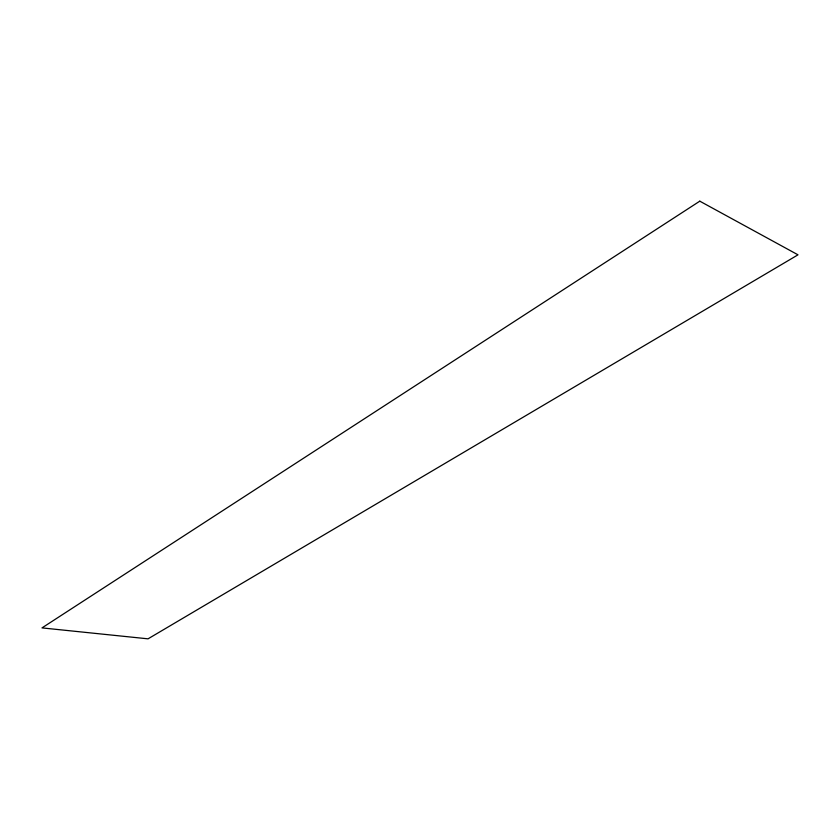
<?xml version="1.0" encoding="UTF-8"?>
<svg xmlns="http://www.w3.org/2000/svg" width="840" height="840" viewBox="0 0 840 840"><rect width="100%" height="100%" fill="white"/><g stroke="black" fill="none" stroke-linecap="round" stroke-linejoin="round"><path stroke-width="1.26" d="M699.794 201.169L42 627.9L148.05 638.831L798 254.825L699.794 201.169"/></g></svg>
